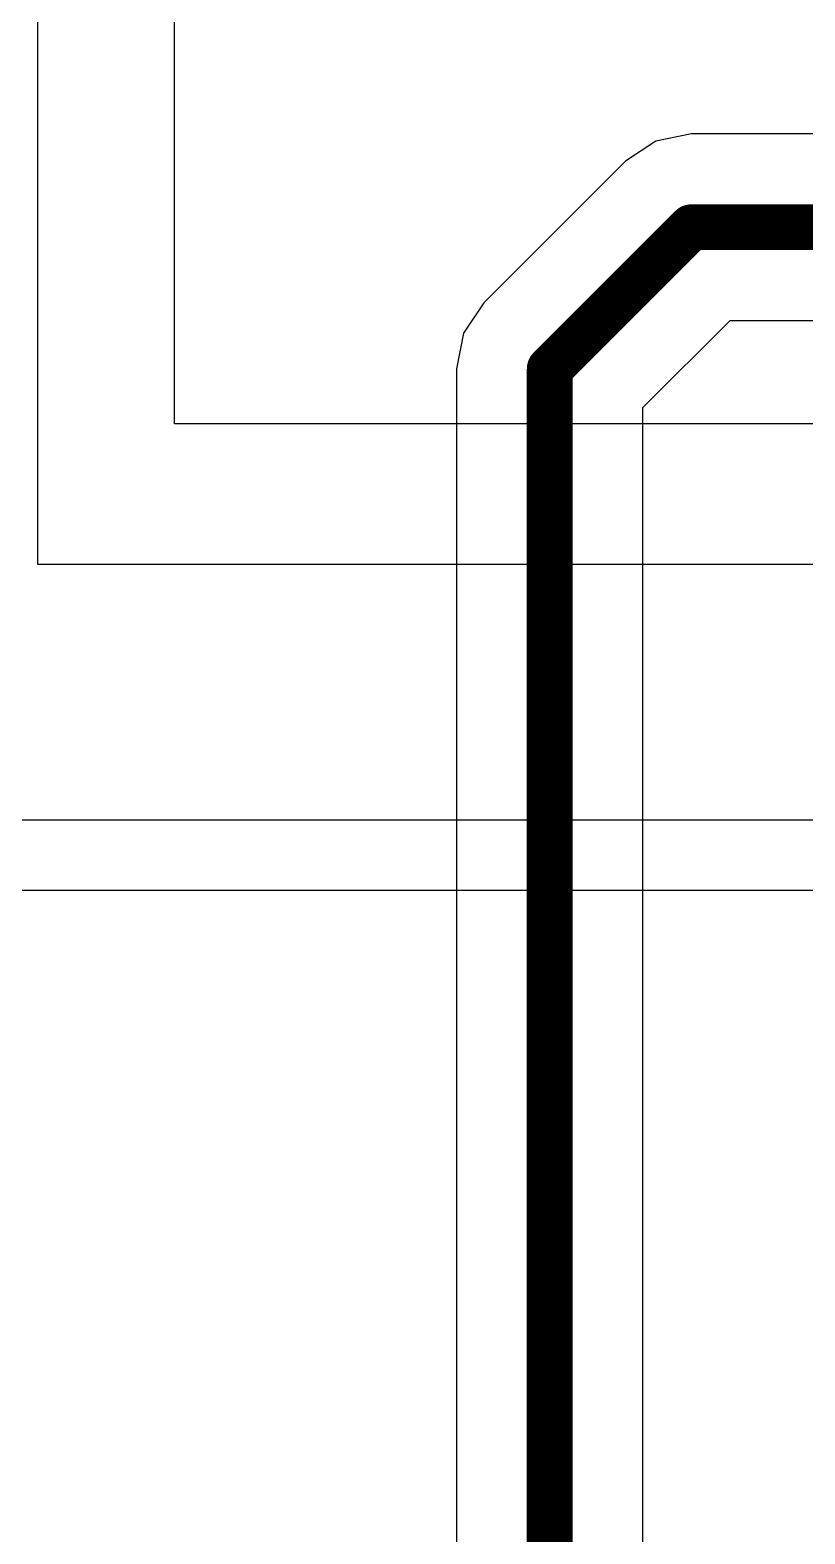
# Model space of a CAD drawing. Header units: inches. Extents: x -36 to 349, y -11 to 240.
# Drawn here: x 9.39 to 13.69, y 25.46 to 33.81 of the extents above; entities that cross this region are included whole.
import ezdxf

# ---------------------------------------------------------------- set-up
doc = ezdxf.new("R2010")
doc.units = ezdxf.units.IN
for name, color, linetype in [('Bottom Layer', 5, 'Continuous'), ('Layer 2', 76, 'Continuous'), ('Top Layer', 1, 'Continuous')]:
    doc.layers.add(name, color=color, linetype=linetype)

msp = doc.modelspace()

# ---------------------------------------------------------------- linework, layer by layer
at = {"layer": 'Bottom Layer'}
for p, q in [((19.878802, 29.42066506), (1.81239922, 29.42066506)), ((1.81239922, 29.0322), (21.85299922, 29.0322))]:
    msp.add_line(p, q, dxfattribs=at)
at = {"layer": 'Layer 2'}
for p, q in [((9.43239922, 59.08666617999999), (9.43239922, 30.84186618)), ((10.19440938, 31.623), (10.19440938, 58.41999999999999)), ((19.7666737, 31.623), (10.19440938, 31.623)), ((9.43239922, 30.84186618), (31.50499921999999, 30.84186618))]:
    msp.add_line(p, q, dxfattribs=at)
at = {"layer": 'Top Layer'}
for p, q in [((12.86644874, 33.19334992), (12.6984125, 33.08107175999999)), ((13.06466018, 33.2327758), (12.86644874, 33.19334992)), ((24.26696442, 33.2327758), (13.06466018, 33.2327758)), ((12.6984125, 33.08107175999999), (11.91095154, 32.2936108)), ((11.91095154, 32.2936108), (11.79867338, 32.12557456)), ((12.79515094, 31.71281948), (13.27920382, 32.19687236)), ((13.27920382, 32.19687236), (19.84619856, 32.19687236)), ((11.79867338, 32.12557456), (11.7592475, 31.92736312)), ((11.7592475, 31.92736312), (11.7592475, 17.33414364)), ((12.79515094, 17.1196), (12.79515094, 31.71281948))]:
    msp.add_line(p, q, dxfattribs=at)
for points in [[(12.27719922, 31.92736312, 0.254, 0.254, 0), (13.06466018, 32.71482408, 0.254, 0.254, 0)], [(13.06466018, 32.71482408, 0.254, 0.254, 0), (24.48150806, 32.71482408, 0.254, 0.254, 0)], [(12.27719922, 17.1196, 0.254, 0.254, 0), (12.27719922, 31.92736312, 0.254, 0.254, 0)]]:
    msp.add_lwpolyline(points, format="xyseb", dxfattribs=at)
for points in [[(13.00116018, 32.71482408, 0.127, 0.127, 1), (13.12816018, 32.71482408, 0.127, 0.127, 1)], [(13.00116018, 32.71482408, 0.127, 0.127, 1), (13.12816018, 32.71482408, 0.127, 0.127, 1)], [(12.21369922, 31.92736312, 0.127, 0.127, 1), (12.34069922, 31.92736312, 0.127, 0.127, 1)], [(12.21369922, 31.92736312, 0.127, 0.127, 1), (12.34069922, 31.92736312, 0.127, 0.127, 1)]]:
    msp.add_lwpolyline(points, format="xyseb", close=True, dxfattribs=at)

doc.saveas('drawing.dxf')
